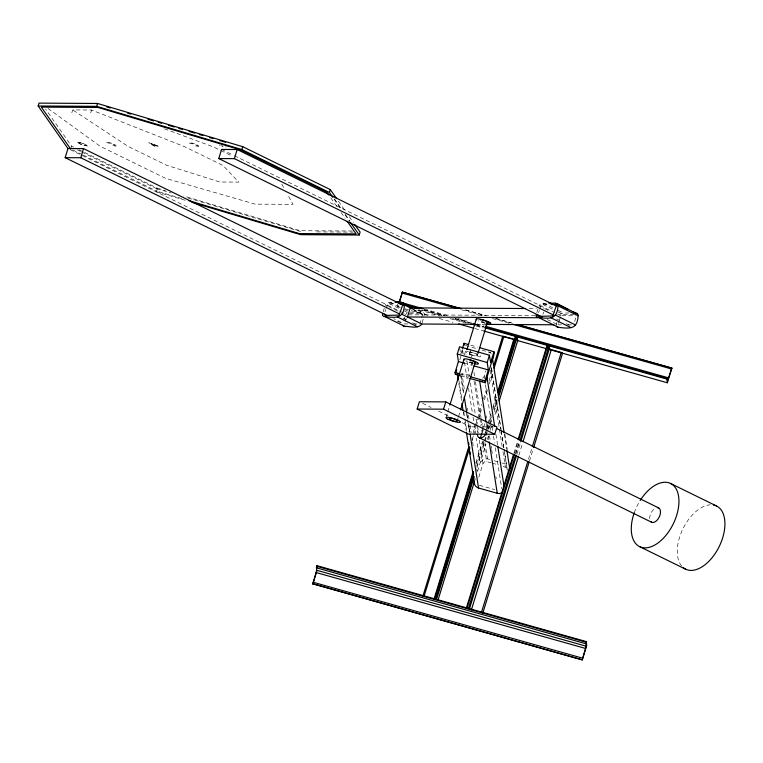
<?xml version="1.0" encoding="UTF-8"?>
<svg xmlns="http://www.w3.org/2000/svg" width="763" height="763" viewBox="0 0 763 763"><rect width="100%" height="100%" fill="white"/><g stroke="black" fill="none" stroke-linecap="round" stroke-linejoin="round"><path stroke-width="0.57" stroke-dasharray="3.81 2.86" d="M71.817 112.771L72.704 109.901L91.598 110.015L184.684 146.725L223.168 165.581L238.724 182.119L219.82 182.004L166.601 165.256L128.127 146.401L72.704 109.901M70.644 148.947L71.522 146.076L45.618 109.109M90.721 112.886L91.598 110.015M81.66 151.961L156.425 188.595L155.547 191.465L187.297 200.917M181.766 198.571L156.653 191.093L157.531 188.223L84.264 152.314M383.198 311.771L384.247 308.357M385 311.79L385.696 309.511M386.049 308.366L387.928 303.989L395.863 303.626M400.27 307.499L397.971 306.85L398.658 304.609M403.665 320.498L404.724 317.084M405.124 321.643L406.174 318.228M422.168 322.883L424.552 313.545L418.248 309.94M460.671 354.232L462.016 349.855M459.851 359.745L462.95 349.654M464.4 354.843L465.449 351.428L466.002 354.929M446.069 417.495L447.452 413.002M447.795 411.877L449.512 406.269M457.142 421.166L458.172 417.809M458.515 416.684L460.242 411.076M477.295 355.548L477.991 353.279M482.76 378.2L484.171 376.512L485.926 370.808M468.959 432.03L470.561 426.822L476.303 426.851M473.079 432.974L477.247 419.183M477.619 418.2L481.777 404.409M483.551 398.887L487.366 386.231M489.131 380.699L492.602 369.187M472.163 439.679L473.213 436.264M473.565 435.129L476.007 427.175M476.35 426.04L482.283 406.727M484.381 399.907L487.519 389.674M489.264 383.999L493.108 371.495M481.987 432.669L483.294 428.415M483.628 427.356L484.934 423.093A7.983 4.578 -63.9 0 0 480.795 425.258M475.854 462.941L482.483 441.348M484.934 433.394L485.63 431.124M485.974 429.989L491.21 412.945M492.955 407.261L496.799 394.757M476.217 463.923L483.198 441.195M485.64 433.241L486.689 429.836M487.032 428.692L491.219 415.062M492.965 409.378L496.808 396.874M476.722 466.231L485.793 436.694M486.031 435.73L487.195 432.144M487.423 431.181L489.283 425.325M489.522 424.371L492.078 416.236M494.062 409.597L497.314 399.192M476.989 467.547L484.667 442.55M485.02 441.405L486.765 435.73M488.854 428.911L489.903 425.496M490.256 424.362L492.001 418.687M494.09 411.867L497.934 399.364M474.605 480.967L475.301 478.687M477.571 471.286L485.955 444.009M487.347 439.469L488.396 436.054M490.142 430.37L491.534 425.83M495.025 414.462L497.819 405.372M478.811 477.199L483.008 463.532L484.429 461.834L486.651 461.586L491.057 462.826M536.809 312.658L537.858 309.244M538.602 312.668L539.307 310.398M539.66 309.253L541.53 304.876L550.562 304.523M542.903 314.337L543.609 312.057M513.909 453.251L517.743 440.756M514.52 453.432L518.01 442.063M515.54 453.584L519.374 441.081M515.826 454.099L519.67 441.596M556.227 324.8L556.923 322.52M516.913 454.309L520.404 442.95M547.329 319.563L558.03 324.809L559.079 321.395M559.432 320.25L560.481 316.836M518.859 455.311L522.693 442.807M528.482 459.25L532.316 446.756M529.455 461.214L533.27 448.558M574.682 321.481L576.075 316.931M405.42 314.804L407.07 312.878M559.575 315.043L560.681 313.765L563.466 312.973L568.921 313.002M391.924 302.234L386.955 303.016L385.296 304.942L387.413 305.982M546.623 303.13L540.557 303.903L538.907 305.829L543.695 308.176M573.957 314.404L563.046 314.337L560.824 315.701L554.405 312.553M489.693 459.469L487.49 458.849L483.036 459.345L480.204 462.74L476.36 438.21M352.201 230.998L300.231 230.703L183.788 196.043M316.798 231.895L353.088 232.105M529.188 308.557L536.332 308.595M409.855 312.086L423.541 312.534M409.435 313.45L422.588 313.936L420.022 324.017L414.452 323.979M408.339 314.814L422.816 314.9L412.23 309.711M535.235 315.548L424.619 314.909L412.297 308.872M561.94 315.701L575.312 315.777M407.766 323.941L404.419 323.922L393.718 318.676M475.349 324.332L486.05 324.399M558.03 324.809L561.368 324.828M568.053 324.866L571.401 324.885M482.044 426.889L493.518 426.956M225.571 146.877L226.392 146.906M481.443 321.385L483.551 321.681M465.487 309.883L486.117 315.701M496.436 318.61L511.344 322.806M465.506 310.045L485.001 315.539M495.311 318.438L511.363 322.968M461.625 309.826L482.254 315.644M492.574 318.553L509.77 323.398M424.362 309.044L448.444 315.825M457.609 318.409L471.372 322.282M477.104 323.903L483.98 325.839M424.238 309.854L444.877 315.663M455.196 318.572L470.103 322.778M475.835 324.389L483.856 326.65M423.942 309.95L444.581 315.768M454.891 318.667L469.798 322.873M475.53 324.485L483.561 326.745M421.462 309.902L442.101 315.72M452.421 318.629L469.617 323.474M476.494 325.41L483.37 327.346M419.021 309.912L439.66 315.729M449.979 318.638L466.031 323.159M476.35 326.068L483.227 328.004M404.848 308.796L428.93 315.577M439.25 318.486L453.003 322.368M474.786 328.5L483.961 331.085M470.685 345.172L477.333 347.051M465.43 345.477L477.638 348.92M482.044 350.16L490.933 352.668M463.98 363.093L471.734 365.277M469.522 375.348L461.815 373.183L464.562 390.694M460.614 374.023L469.483 376.521M460.909 375.892L468.682 378.086M494.1 460.709L500.7 462.569M501.796 462.883L506.203 464.123M492.154 463.131L498.764 464.991M503.16 466.241L507.099 468.224L507.328 470.38L504.038 449.359M479.374 485.278L494.786 489.627M157.531 188.223L165.523 190.597M156.425 188.595L171.17 192.982M188.175 198.046L301.585 231.809M223.025 146.42L221.175 145.809M164.446 128.813L213.325 146.887L219.677 150.006M219.239 144.96L220.221 145.418M543.342 303.111L553.938 308.3M558.173 310.379L563.466 312.973M542.922 304.475L553.518 309.673M557.753 311.743L563.046 314.337M221.575 149.434L233.344 155.204M234.413 155.728L553.413 312.067M544.658 308.643L549.789 311.161M220.736 150.521L232.381 156.224M556.58 318.991L559.756 320.546M566.117 323.665L569.293 325.219M417.628 310.083L421.863 312.153M412.964 309.368L421.443 313.526M71.522 146.076L73.649 147.116M78.951 149.71L83.205 151.799M389.74 302.224L400.327 307.413M404.562 309.492L407.738 311.046M77.387 149.863L80.592 151.436M389.321 303.598L399.907 308.786M404.142 310.856L407.318 312.42M72.762 149.987L82.318 154.67M83.386 155.185L156.653 191.093M70.101 149.596L399.802 311.18M400.794 311.666L406.164 314.289M388.472 306.497L398.009 311.17M402.978 318.104L408.272 320.698M412.506 322.778L417.8 325.372M397.332 321.147L401.567 323.226M490.38 425.449L493.575 427.013M422.597 403.312L431.124 407.49M438.591 411.152L448.177 415.854M462.035 422.645L470.561 426.822M48.002 108.441L100.106 146.238L165.743 178.408L255.176 204.131L292.973 204.35L287.365 194.231M338.429 201.203L345.877 211.837M349.263 216.673L353.336 222.472M334.432 198.933L341.929 209.634M345.343 214.489L350.112 221.299M334.156 199.238L340.927 208.909M345 214.708L349.74 221.48M330.827 197.913L336.96 206.668M341.051 212.505L345.143 218.332M281.766 184.112L284.57 189.176M504.906 434.366L507.29 449.55M504.286 433.804L506.661 448.987M491.372 367.795L501.062 429.683M501.243 430.857L503.99 448.367M504.171 449.541L507.099 468.224M491.238 367.623L500.929 429.512M501.11 430.675L503.857 448.196M490.189 369.931L499.326 428.32M499.507 429.493L502.254 447.004M502.989 451.677L505.364 466.861M495.94 434.519L497.59 445.029M484.171 376.512L484.543 378.849M485.459 384.686L491.305 422.053M492.04 426.717L492.774 431.391M493.499 436.064L494.596 443.074M495.33 447.738L501.73 488.616M486.384 415.816L486.746 418.153M487.662 423.99L488.396 428.663M489.493 435.673L490.218 440.346M491.134 446.183L491.506 448.52M491.687 449.684L492.412 454.357M495.893 476.541L496.255 478.878M486.269 423.227L487.004 427.9M488.282 436.074L489.016 440.737M470.304 349.082L471.582 357.256M472.316 361.929L472.86 365.429M473.966 372.439L474.51 375.94M475.425 381.777L481.091 417.981M481.272 419.145L482.369 426.155M482.559 427.318L483.475 433.155M484.934 442.502L487.49 458.849M469.464 351.819L470.018 355.32M470.924 361.157L472.02 368.167M474.033 381.014L479.708 417.208M479.889 418.382L480.986 425.382M481.72 430.055L482.264 433.556M483.542 441.729L486.651 461.586M466.918 360.765L469.293 375.949M470.389 382.95L475.33 414.481M476.055 419.154L476.789 423.827M476.97 424.991L478.248 433.165M479.345 440.175L483.008 463.532M462.645 350.637L463.198 354.137M464.476 362.311L467.404 380.995M468.501 388.005L472.335 412.525M473.07 417.199L473.985 423.036M474.166 424.199L475.626 433.546M459.669 347.833L460.509 353.164M467.309 408.215L467.671 410.551M468.406 415.215L469.131 419.888M469.865 424.562L471.143 432.735M472.059 438.572L472.431 440.909M472.612 442.073L473.337 446.746M476.818 468.93L477.18 471.267M460.976 375.911L463.723 393.431M467.013 414.452L467.748 419.116M468.482 423.789L469.941 433.136M460.585 374.328L463.561 394.004M466.67 413.851L467.538 418.696M467.585 419.688L469.731 432.716M458.878 380.537L461.806 399.221M463.809 412.068L464.724 417.905M464.905 419.078L466.737 430.752M458.801 383.484L461.539 400.995M463.189 411.505L464.104 417.351M464.839 422.015L466.298 431.362M397.533 304.055L397.971 306.85M473.031 363.407A5.866 1.278 17.1 0 1 467.204 360.422M485.354 323.302A5.866 1.278 17.1 0 1 480.385 321.233M472.755 363.035A5.866 1.278 17.1 0 1 465.916 360.975M469.827 351.886A5.866 1.278 17.1 0 1 477.361 355.444A5.866 1.278 17.1 0 1 468.959 354.051A5.866 1.278 17.1 0 1 468.53 351.667M485.068 322.93A5.866 1.278 17.1 0 1 478.239 320.87M223.025 146.114A2.775 0.61 17.1 0 1 222.348 145.905M681.578 565.965A35.174 20.181 -63.9 0 1 682.523 529.684A35.174 20.181 -63.9 0 1 710.239 504.82M649.723 518.764A7.983 4.578 -63.9 0 1 654.644 508.606M487.729 425.296A7.983 4.578 -63.9 0 1 487.967 428.644M486.784 432.497A7.983 4.578 -63.9 0 1 485.745 434.29M477.314 432.44A7.983 4.578 -63.9 0 1 478.496 428.587M634.215 512.803A35.174 20.181 -63.9 0 1 639.604 501.405M488.644 352.02A5.904 5.723 -8.9 0 1 491.219 353.555M77.855 142.633L82.642 145.342L88.394 146.067L81.155 142.481L77.855 142.633M106.582 142.681C108.356 142.586 119.352 146.067 112.38 145.561C121.737 148.089 111.131 141.393 106.582 142.681M189.281 143.12C191.046 143.024 202.052 146.506 195.07 146C204.427 148.527 193.821 141.832 189.281 143.12M154.899 146.448L148.804 142.748L159.505 146.486L153.544 145.504L154.899 146.448M79.552 142.805L79.238 142.881A3.014 0.658 17.1 0 0 79.342 143.377L82.881 145.104A2.775 0.61 17.1 0 0 84.807 145.59L86.896 145.695L80.954 142.786L79.552 142.805M155.166 145.113L152.953 145.104L150.263 143.244L155.166 145.113M471.238 354.585A5.866 1.278 17.1 0 0 480.537 356.607A5.866 1.278 17.1 0 0 473.394 352.954A5.866 1.278 17.1 0 0 471.238 354.585"/><path stroke-width="1.14" d="M312.849 583.79L316.531 571.115L316.759 565.621L586.175 641.549L586.766 645.288L582.283 659.871L312.849 583.79L582.283 659.871M582.264 659.709L585.946 647.043L586.175 641.549M387.48 315.624L65.17 157.664L67.964 148.547L38.15 106L39.027 103.129L97.559 103.472L242.71 146.677L330.293 189.596L336.388 198.304M65.17 157.664L80.764 157.75L83.568 148.632L403.56 305.458M38.15 106L96.682 106.343L97.559 103.472M542.14 317.026L218.771 158.551L221.575 149.434L237.179 149.519L556.093 305.82M218.771 158.551L234.375 158.637L237.179 149.519M332.802 197.302L329.416 192.467L241.833 149.548L242.71 146.677M329.416 192.467L330.293 189.596M191.837 202.271L300.698 234.68L359.23 235.014L360.107 232.143L354.69 224.408M399.02 302.739L402.425 292.115L460.9 308.595M312.868 583.943L317.007 570.476M399.698 301.242L402.425 292.115M382.501 314.051L382.568 315.424L383.579 316.426C396.407 318.076 404.171 319.058 404.428 303.684L401.739 302.291L395.196 302.253M417.161 409.035L419.402 401.748L445.802 401.901L496.961 426.975L494.729 434.261L468.32 434.109L417.161 409.035L443.561 409.187L494.729 434.261M459.803 375.577L455.368 374.328L455.072 372.468L458.429 361.528L457.266 354.051L459.507 346.764L489.436 355.196L490.609 362.673L493.966 351.733L479.555 347.67M443.561 409.187L445.802 401.901M462.349 348.767L464.038 343.293L468.472 344.542M455.368 374.328L456.741 369.845M449.855 405.153L463.99 359.154M466.918 349.597L476.303 319.048M460.585 409.95L475.053 362.835M477.991 353.279L487.376 322.73A5.866 1.278 17.1 0 0 481.339 319.411A5.866 1.278 17.1 0 0 476.56 319.821M469.779 378.391L485.306 382.768L485.01 380.899L488.368 369.96L487.195 362.492L489.436 355.196M485.306 382.768L494.262 353.603L493.966 351.733M422.797 596.456L468.863 446.46M494.023 364.79L502.722 336.225L513.9 339.077L497.848 391.352M423.999 596.494L469.722 447.633M494.157 368.09L503.923 336.264M480.356 437.991L481.663 433.737M433.975 599.308L473.06 472.03M473.422 473.012L434.681 599.155L435.883 599.193L473.585 476.465M498.201 392.335L515.311 336.645L516.513 336.693L498.706 394.643M436.503 599.365L474.195 476.637M498.63 397.094L517.133 336.864L517.715 340.603L499.212 400.833M438.134 599.689L474.433 481.51M538.983 316.349L536.103 314.938L536.179 316.311L537.181 317.313C550.018 318.963 557.772 319.945 558.039 304.571L555.35 303.178L548.797 303.14M466.441 607.806L513.556 454.395M518.096 439.622L547.061 345.296L547.357 347.165M514.176 454.567L467.051 607.977L468.358 608.645L515.473 455.234M518.716 439.793L547.681 345.477L548.988 346.135L549.37 348.634L520.757 441.815M520.013 440.461L548.988 346.135M469.445 608.855L516.561 455.444M471.391 609.856L518.506 456.446M523.046 441.672L551.315 349.626L549.37 348.634M481.367 612.66L527.786 461.529M532.316 446.756L561.291 352.43L551.315 349.626M482.693 613.481L529.083 462.197M533.652 447.576L562.589 353.097L561.291 352.43M556.294 326.163L557.305 327.174C570.142 328.824 577.896 329.807 578.154 314.432L557.028 303.56M549.303 349.502L667.387 382.778L666.805 379.049L667.415 377.532L485.125 326.163M517.076 324.428L671.841 368.043L667.806 380.022L667.415 377.532M667.387 382.778L671.841 368.043M397.571 302.52L398 301.604L423.217 308.719M475.349 324.332L421.825 324.027C417.943 329.54 409.273 326.001 403.703 326.287L402.692 325.286M67.964 148.547L83.568 148.632M399.135 303.645L402.463 304.075L402.702 305.038L399.068 315.119L385.677 315.443L384.533 315.033L384.294 314.06M551.649 304.532L554.93 304.551L556.074 304.962L556.303 305.925L552.679 316.006L539.288 316.33L538.144 315.92L537.905 314.947M525.621 308.529L410.246 307.87L407.452 316.979L538.287 317.742M486.05 324.399L553.852 324.79M486.718 322.129L489.884 322.568M577.152 313.421L573.347 312M402.454 292.267L460.919 308.748M518.249 324.904L671.869 368.195M402.006 293.03L457.037 308.538M512.068 324.046L671.421 368.949M406.746 305.105L419.354 308.653M473.241 323.836L475.53 324.485M485.85 327.394L666.986 378.438M412.297 307.317L416.875 308.614M470.761 323.798L475.349 325.086M484.515 327.67L666.805 379.049M458.735 323.979L473.642 328.176M483.961 331.085L512.622 339.163M517.209 340.46L547.014 348.853M457.266 354.051L487.195 362.492M458.429 361.528L463.98 363.093M473.957 365.897L488.368 369.96M455.072 372.468L459.507 373.717M470.599 376.836L485.01 380.899M474.405 481.93A5.904 5.723 -8.9 0 0 478.535 488.015L497.247 493.289A5.904 5.723 -8.9 0 0 502.149 492.526M316.578 566.222L585.994 642.15M316.254 567.758L585.669 643.686M316.645 570.247L586.06 646.175M316.159 572.536L585.574 648.464M313.173 582.255L582.589 658.183M106.896 106.954L110.32 107.974M127.45 113.067L130.874 114.088M147.993 119.19L153.706 120.888M158.275 122.242L161.699 123.263M168.547 125.304L174.25 127.001M178.819 128.365L182.243 129.386M189.1 131.417L194.803 133.124M199.372 134.479L202.796 135.499M209.644 137.54L213.068 138.561M219.916 140.592L225.629 142.299M96.682 106.343L241.833 149.548M188.614 200.612L299.354 233.573L356.044 233.898L347.184 221.251M555.35 303.178L568.053 309.406M558.106 305.934L578.23 315.796M554.93 304.551L557.047 305.591M555.311 315.052L575.426 324.914M234.375 158.637L554.367 315.462M550.867 317.761L570.991 327.623M538.869 317.694L558.983 327.556M402.797 302.816L410.208 306.449M404.495 305.047L412.297 308.872M401.319 303.664L403.436 304.704M401.7 314.165L421.825 324.027M80.764 157.75L399.688 314.051M397.256 316.874L417.38 326.736M385.258 316.807L405.382 326.669M670.439 483.408L716.428 505.945M496.77 428.577L658.593 507.881M479.164 437.724L651.631 522.254M639.785 546.728L685.775 569.274M350.417 222.443L359.23 235.014M328.777 194.994L326.736 192.076L240.727 149.92L98.026 107.449L41.326 107.116L70.644 148.947M504.105 432.64L492.583 359.068A5.904 5.723 -8.9 0 0 492.803 357.094M506.842 450.151L509.77 468.835M486.985 377.304L494.662 426.345M497.772 446.193L503.99 485.897M486.088 422.053L479.689 381.185A5.904 5.723 -8.9 0 0 482.721 381.233M489.197 441.911L497.247 493.289M464.038 343.293L464.324 345.162M464.276 396.932L466.832 413.279M470.122 434.3L478.535 488.015M468.568 442.435L468.93 444.762M469.302 447.099L469.665 449.436M470.027 451.772L470.399 454.109M473.136 471.62L473.508 473.957M457.333 374.137L458.248 379.984M461.911 403.331L463.007 410.341M466.479 432.526L474.529 483.904M316.759 565.621L317.055 567.491M469.817 360.002A5.866 1.278 17.1 0 1 477.915 362.93A5.866 1.278 17.1 0 1 474.481 363.77M480.165 319.831A5.866 1.278 17.1 0 1 489.455 322.301A5.866 1.278 17.1 0 1 486.804 323.665M464.247 359.926A5.866 1.278 17.1 0 1 470.485 359.955A5.866 1.278 17.1 0 1 473.833 363.112M657.401 507.624A7.983 4.578 -63.9 0 1 659.251 517.018A7.983 4.578 -63.9 0 1 650.677 521.501M713.386 504.992A35.174 20.181 -63.9 0 1 719.356 546.222A35.174 20.181 -63.9 0 1 683.104 567.529M640.205 500.433A35.174 20.181 -63.9 0 1 678.002 493.527A35.174 20.181 -63.9 0 1 652.518 546.174A35.174 20.181 -63.9 0 1 634.215 512.803M485.745 434.29A7.983 4.578 -63.9 0 1 477.256 434.242M451.086 420.213A5.866 1.278 17.1 0 0 460.375 422.235A5.866 1.278 17.1 0 0 453.232 418.582A5.866 1.278 17.1 0 0 451.086 420.213M448.005 419.307A5.866 1.278 17.1 0 0 457.142 421.166A5.866 1.278 17.1 0 0 449.674 417.514A5.866 1.278 17.1 0 0 448.005 419.307"/></g></svg>
